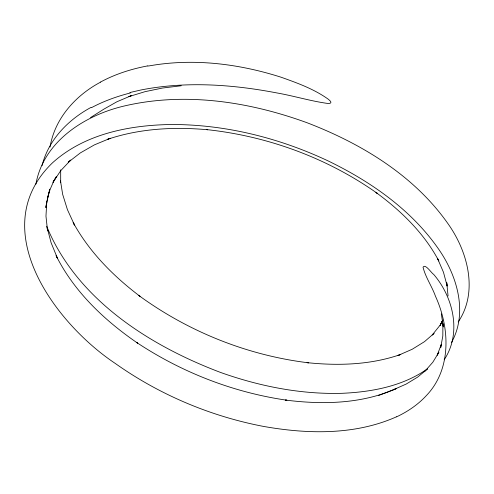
<?xml version="1.0" encoding="UTF-8"?>
<svg xmlns="http://www.w3.org/2000/svg" width="494" height="494" viewBox="0 0 494 494"><rect width="100%" height="100%" fill="white"/><g stroke="black" fill="none" stroke-linecap="round" stroke-linejoin="round"><path stroke-width="0.74" d="M49.209 191.277L49.752 189.159L46.763 201.966L45.973 216.174L47.566 230.908L47.152 227.629L51.141 242.838L57.452 258.238L56.088 255.614C74.248 291.892 104.567 320.489 137.678 343.188L136.708 342.515C181.767 372.402 233.353 392.502 286.903 400.226L285.458 400.054C322.459 404.765 361.534 404.024 396.145 388.661L378.453 395.54M50.061 147.014C54.704 118.517 75.699 95.268 100.659 82.103M35.895 184.157C43.546 141.167 85.363 114.799 125.192 105.784C185.688 91.859 249.433 101.721 307.089 122.753C361.892 143.791 415.096 176.012 448.966 225.103C468.034 252.675 478.297 292.152 458.222 321.946M46.763 201.966L45.794 207.56L48.85 192.691M42.083 165.601C48.381 139.876 68.296 119.573 91.149 107.334M47.405 198.341L50.085 189.468L53.809 180.989L56.372 176.661L52.975 182.311L60.762 170.628L70.735 160.068L68.215 162.291L80.355 152.899L94.44 144.859L110.298 138.271L107.649 139.302C139.746 128.465 174.16 126.717 207.696 129.737L206.369 129.576C267.47 136.06 327.077 157.833 377.299 193.358L375.946 192.419C401.072 210.845 424.124 233.156 438.82 260.937L437.425 258.251L443.476 272.268L447.175 286.045L446.755 282.722L448.058 295.968M442.507 320.668L440.129 325.404L442.89 320.044M451.436 342.632C467.948 313.073 457.395 276.665 439.45 250.335C412.07 210.191 370.914 181.582 327.664 160.698C279.129 137.962 225.838 124.556 172.103 124.5C129.91 124.994 84.721 133.683 52.494 162.829C-15.388 228.203 54.754 323.107 115.201 363.393C159.296 394.657 210.209 416.189 263.283 426.371C307.367 434.201 354.883 435.368 396.559 416.775M442.593 320.489L440.222 325.027L432.194 335.018L433.738 333.654M438.95 352.16L437.19 355.229L441.358 344.287L440.667 347.72L442.822 335.988L442.914 323.582L443.34 326.911L441.315 313.857M438.567 352.79L432.824 362.232L424.84 371.321M444.186 359.749C461.89 333.246 453.406 297.209 433.596 274.306C432.04 273.935 425.204 263.043 423.031 267.192C425.562 277.43 431.96 286.372 435.498 296.301C449.96 327.942 451.775 369.407 426.056 395.904A223.294 126.853 24.8 0 1 396.62 416.825M434.201 333.24L424.513 341.644L412.212 349.258L398.022 355.482L400.801 354.408C370.796 364.918 338.39 365.918 307.027 362.645L308.589 362.824C247.475 355.39 188.523 331.764 138.826 295.492L139.987 296.295C113.373 276.189 89.284 251.965 73.174 222.51L74.508 225.073L67.431 209.654L62.664 194.364L60.503 180.878M427.44 369.018L417.64 377.113L406.192 384.06L393.243 389.797M427.643 368.703C402.857 386.228 371.84 392.014 342.052 393.31C300.747 394.484 259.585 386.302 220.769 372.525C149.46 345.609 76.724 299.438 46.671 226.246M90.532 117.578L103.981 109.081L116.911 101.758L131.423 95.608L128.878 96.614L145.057 91.662L162.563 88.025L181.242 85.758M129.866 92.532L140.821 90.013C185.701 81.121 232.094 84.357 276.757 92.915C293.714 95.879 310.257 100.998 327.312 103.394C328.43 103.246 330.128 103.789 330.875 102.635C330.992 101.214 329.424 100.418 328.646 99.479C314.357 89.142 297.536 83.06 281.043 77.206C238.744 63.695 193.16 58.033 149.188 65.893L147.842 66.005M60.515 181.391L60.688 182.731L60.682 169.85M100.572 82.029A223.282 138.32 22.6 0 1 147.743 65.881M91.557 107.618A223.504 128.848 15.8 0 1 130.305 92.983"/></g></svg>
